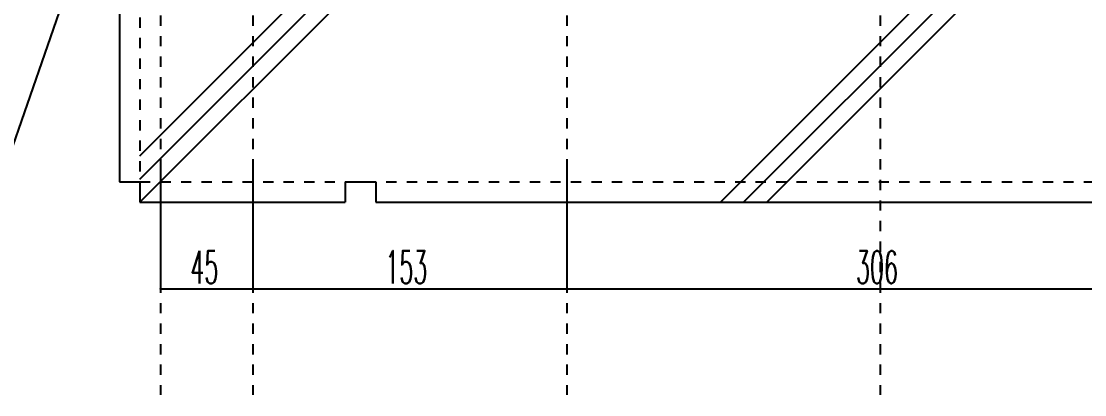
# Model space of a CAD drawing. Extents: x -1727 to 4652, y -2308 to 2357.
# Drawn here: x 1895 to 2413, y 1281 to 1463 of the extents above; entities that cross this region are included whole.
import ezdxf

# ---------------------------------------------------------------- set-up
doc = ezdxf.new("R2010")
doc.units = 0
doc.header["$LTSCALE"] = 5
doc.linetypes.add('DOT', pattern=[2, 1, -1])
for name, color, linetype in [('0-3', 7, 'CONTINUOUS'), ('0-4', 7, 'CONTINUOUS'), ('0-F', 7, 'CONTINUOUS')]:
    doc.layers.add(name, color=color, linetype=linetype)
doc.styles.get("Standard").update_dxf_attribs({"font": 'txt.shx', "bigfont": 'extfont.shx'})

msp = doc.modelspace()

# ---------------------------------------------------------------- linework, layer by layer
at = {"layer": '0-3', "color": 7, "linetype": 'CONTINUOUS'}
for p, q in [((1962.5684, 1391.552), (1962.5684, 1332.4579)), ((2007.532, 1391.552), (2007.532, 1332.4579)), ((2160.532, 1391.552), (2160.532, 1332.4579)), ((1962.5684, 1332.4579), (2007.532, 1332.4579)), ((2007.532, 1332.4579), (2160.532, 1332.4579)), ((2160.532, 1332.4579), (2466.3143, 1332.4579))]:
    msp.add_line(p, q, dxfattribs=at)
msp.add_lwpolyline([(1937.2198, 1536.8432), (1877.5848, 1365.2405), (1862.5848, 1365.2405)], dxfattribs=at)
at = {"layer": '0-3', "color": 7}
for p in [(1962.5684, 1332.4579), (2007.532, 1332.4579), (2160.532, 1332.4579)]:
    msp.add_point(p, dxfattribs=at)
at = {"layer": '0-4', "color": 4, "linetype": 'CONTINUOUS'}
for p, q in [((1942.5467, 1524.5822), (1942.5467, 1384.5822)), ((1942.5467, 1384.5822), (1952.5467, 1384.5822)), ((1952.5467, 1384.5822), (1952.5467, 1374.5822)), ((2052.5467, 1384.5822), (2052.5467, 1374.5822)), ((2052.5467, 1384.5822), (2067.5467, 1384.5822)), ((2067.5467, 1384.5822), (2067.5467, 1374.5822)), ((1952.5467, 1374.5822), (2052.5467, 1374.5822)), ((2067.5467, 1374.5822), (2871.9322, 1374.5822))]:
    msp.add_line(p, q, dxfattribs=at)
at = {"layer": '0-4', "color": 7, "linetype": 'CONTINUOUS'}
for p, q in [((1952.5467, 1397.2096), (2079.9193, 1524.5822)), ((1952.5467, 1385.8959), (2091.233, 1524.5822)), ((1952.5467, 1374.5822), (2102.5467, 1524.5822)), ((2235.3894, 1374.5822), (2385.3894, 1524.5822)), ((2246.7031, 1374.5822), (2396.7031, 1524.5822)), ((2258.0168, 1374.5822), (2408.0168, 1524.5822))]:
    msp.add_line(p, q, dxfattribs=at)
at = {"layer": '0-4', "color": 4, "linetype": 'DOT'}
for p, q in [((1952.5467, 1524.5822), (1952.5467, 1384.5822)), ((1952.5467, 1384.5822), (2871.9322, 1384.5822))]:
    msp.add_line(p, q, dxfattribs=at)
at = {"layer": '0-F', "color": 1, "linetype": 'DOT'}
for p, q in [((1962.5684, 1755.5209), (1962.5684, 1280.8843)), ((2007.532, 1755.5209), (2007.532, 1280.8843)), ((2160.532, 1755.5209), (2160.532, 1280.8843)), ((2313.3143, 1755.5209), (2313.3143, 1280.8843))]:
    msp.add_line(p, q, dxfattribs=at)

# ---------------------------------------------------------------- texts
at = {"layer": '0-3', "color": 7, "width": 0.5}
for s, p in [('45', (1977.0502, 1334.9579)), ('153', (2072.032, 1334.9579)), ('306', (2301.4231, 1334.9579))]:
    msp.add_text(s, height=16, dxfattribs=at).set_placement(p)

doc.saveas('drawing.dxf')
